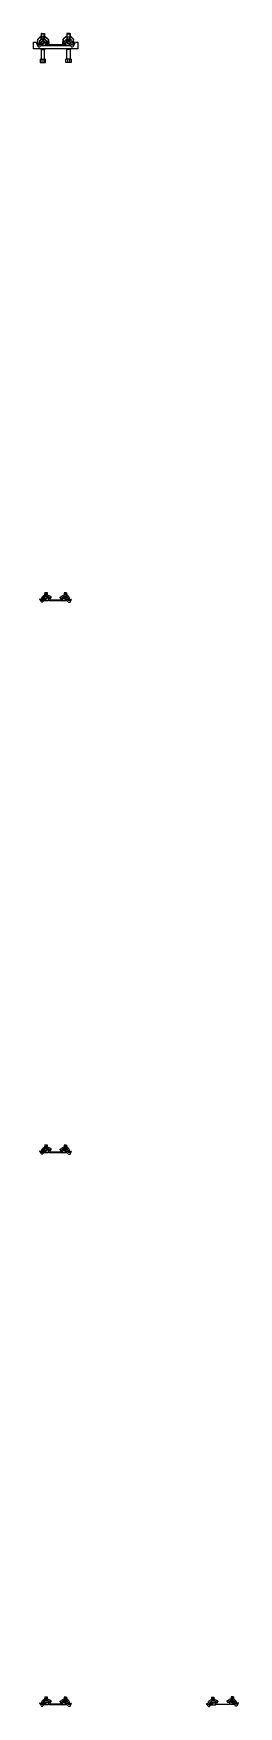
# Model space of a CAD drawing. Header units: metres. Extents: x -1 to 17, y -1 to 366.
# Drawn here: x -0.2 to 1.65, y 44.98 to 60.14 of the extents above; entities that cross this region are included whole.
import ezdxf

# ---------------------------------------------------------------- set-up
doc = ezdxf.new("R2010")
doc.units = ezdxf.units.M

# ---------------------------------------------------------------- blocks, each defined once
blk = doc.blocks.new('SSB_SSB-BEVESTIGING_DWARSLIGGER_VIGNOLERAIL_2-D')
for p, q in [((-0.144, 0.016), (-0.137, 0.015)), ((-0.131, -0.008), (-0.144, 0.015)), ((-0.129, 0.009), (-0.131, 0.011)), ((-0.108, 0.014), (-0.087, 0.014)), ((-0.105, 0.002), (-0.071, 0.002)), ((-0.067, 0.036), (-0.103, 0.036)), ((-0.102, 0.002), (-0.071, 0.002)), ((-0.101, 0.024), (-0.101, 0.014)), ((-0.099, 0.073), (-0.1, 0.052)), ((-0.099, 0.073), (-0.081, 0.054)), ((-0.099, 0.073), (-0.078, 0.073)), ((-0.098, 0.053), (-0.078, 0.073)), ((-0.097, 0.039), (-0.073, 0.039)), ((-0.093, 0.041), (-0.077, 0.041)), ((-0.084, 0.017), (-0.084, 0.024)), ((-0.083, 0.025), (-0.071, 0.025)), ((-0.078, 0.073), (-0.077, 0.054)), ((-0.071, 0.004), (-0.065, 0.004)), ((-0.071, 0.002), (-0.071, 0.004)), ((-0.065, 0.018), (-0.07, 0.024)), ((-0.065, 0.004), (-0.065, 0.017)), ((0.065, 0.015), (0.07, 0.021)), ((0.065, 0), (0.065, 0.014)), ((0.071, 0), (0.065, 0)), ((0.066, 0.033), (0.104, 0.033)), ((0.083, 0.021), (0.071, 0.021)), ((0.071, -0.002), (0.071, 0)), ((0.098, 0.036), (0.072, 0.036)), ((0.094, 0.038), (0.076, 0.038)), ((0.078, 0.07), (0.077, 0.051)), ((0.099, 0.07), (0.078, 0.07)), ((0.098, 0.05), (0.078, 0.07)), ((0.099, 0.07), (0.081, 0.052)), ((0.084, 0.013), (0.084, 0.02)), ((0.108, 0.01), (0.087, 0.01)), ((0.099, 0.07), (0.1, 0.049)), ((0.101, 0.02), (0.101, 0.01)), ((0.129, 0.006), (0.131, 0.008)), ((0.131, -0.011), (0.144, 0.012)), ((0.144, 0.012), (0.137, 0.012)), ((1.365, 0.012), (1.372, 0.012)), ((1.378, -0.011), (1.365, 0.012)), ((1.38, 0.006), (1.378, 0.008)), ((1.401, 0.01), (1.422, 0.01)), ((1.443, 0.033), (1.405, 0.033)), ((1.407, -0.002), (1.407, 0.01)), ((1.408, 0.02), (1.408, 0.01)), ((1.41, 0.07), (1.409, 0.049)), ((1.41, 0.07), (1.428, 0.052)), ((1.41, 0.07), (1.431, 0.07)), ((1.411, 0.05), (1.431, 0.07)), ((1.411, 0.036), (1.437, 0.036)), ((1.415, 0.038), (1.433, 0.038)), ((1.425, 0.013), (1.425, 0.02)), ((1.426, 0.021), (1.438, 0.021)), ((1.431, 0.07), (1.432, 0.051)), ((1.438, 0), (1.444, 0)), ((1.438, -0.002), (1.438, 0)), ((1.444, 0.015), (1.439, 0.021)), ((1.444, 0), (1.444, 0.014)), ((1.574, 0.018), (1.579, 0.024)), ((1.574, 0.004), (1.574, 0.017)), ((1.58, 0.004), (1.574, 0.004)), ((1.576, 0.036), (1.612, 0.036)), ((1.592, 0.025), (1.58, 0.025)), ((1.58, 0.002), (1.58, 0.004)), ((1.611, 0.002), (1.58, 0.002)), ((1.614, 0.002), (1.58, 0.002)), ((1.606, 0.039), (1.582, 0.039)), ((1.587, 0.073), (1.586, 0.054)), ((1.602, 0.041), (1.586, 0.041)), ((1.608, 0.073), (1.587, 0.073)), ((1.607, 0.053), (1.587, 0.073)), ((1.608, 0.073), (1.59, 0.054)), ((1.593, 0.017), (1.593, 0.024)), ((1.617, 0.014), (1.596, 0.014)), ((1.608, 0.073), (1.609, 0.052)), ((1.61, 0.024), (1.61, 0.014)), ((1.611, 0.002), (1.611, 0.014)), ((1.638, 0.009), (1.64, 0.011)), ((1.64, -0.008), (1.653, 0.015)), ((1.653, 0.016), (1.646, 0.015)), ((-0.114, -0.008), (-0.111, -0.002)), ((0.102, -0.002), (0.071, -0.002)), ((0.105, -0.002), (0.071, -0.002)), ((0.114, -0.011), (0.111, -0.005)), ((1.395, -0.011), (1.398, -0.005)), ((1.404, -0.002), (1.438, -0.002)), ((1.407, -0.002), (1.438, -0.002)), ((1.623, -0.008), (1.62, -0.002))]:
    blk.add_line(p, q)
at = {"flags": 128}
for points in [[(-0.129, 0.012, -0.343321), (-0.093, 0.054, -0.187344), (-0.061, 0.047)], [(0.129, 0.008, 0.343321), (0.094, 0.051, 0.187344), (0.061, 0.045)], [(1.38, 0.008, -0.343321), (1.415, 0.051, -0.187344), (1.448, 0.045)], [(1.638, 0.012, 0.343321), (1.602, 0.054, 0.187344), (1.57, 0.047)]]:
    blk.add_lwpolyline(points, format="xyb", dxfattribs=at)
for points in [[(-0.062, 0.002), (0.062, -0.002), (0.063, 0.004), (-0.062, 0.008)], [(1.571, 0.002), (1.447, -0.002), (1.446, 0.004), (1.571, 0.008)]]:
    blk.add_lwpolyline(points, close=True, dxfattribs=at)
at = {"extrusion": (0, 0, -1)}
for centre, radius, start, end in [((0.144, 0.015), 0.0005, 330.0001, 93.9705), ((0.138, 0.007), 0.008, 94.3346, 150.0042), ((0.086, 0.011), 0.0304, 0.6414, 54.4189), ((0.108, 0.006), 0.008, 27.9532, 90), ((0.105, -0.005), 0.007, 29.9993, 90), ((0.085, 0.011), 0.031, 53.8438, 123.2086), ((0.091, -0.41), 0.434, 89.0656, 90.9956), ((0.087, 0.017), 0.003, 180, 270), ((0.083, 0.024), 0.001, 360, 90), ((0.088, 0.008), 0.0347, 124.6977, 155.6715), ((0.086, 0.009), 0.0458, 123.7023, 138.3663), ((0.085, 0.009), 0.0448, 137.245, 154.1387), ((-0.047, 0.03), 0.0065, 295.3792, 124.3582), ((-0.051, 0.023), 0.0065, 209.5879, 27.6538), ((-0.061, 0.046), 0.026, 269.9861, 279.2897), ((-0.091, -0.413), 0.434, 85.9823, 87.1453), ((-0.065, 0.014), 0.0005, 0, 39.9975), ((-0.071, 0.021), 0.0005, 39.9967, 90), ((-0.097, 0.001), 0.0198, 92.0128, 163.7563), ((-0.123, 0.01), 0.008, 211.0549, 332.0468), ((-0.123, 0.008), 0.0065, 179.2121, 0.5368), ((-1.365, 0.012), 0.0005, 330.0001, 93.9705), ((-1.371, 0.004), 0.008, 94.3346, 150.0042), ((-1.423, 0.008), 0.0304, 0.0719, 53.8494), ((-1.401, 0.002), 0.008, 27.9532, 90), ((-1.424, 0.008), 0.031, 53.2743, 122.6391), ((-1.418, -0.413), 0.434, 89.0656, 90.9956), ((-1.422, 0.013), 0.003, 180, 270), ((-1.426, 0.02), 0.001, 360, 90), ((-1.421, 0.006), 0.0347, 124.1283, 155.102), ((-1.423, 0.006), 0.0458, 123.1328, 137.7968), ((-1.424, 0.006), 0.0448, 136.6756, 153.5692), ((-1.556, 0.033), 0.0065, 295.7316, 127.071), ((-1.56, 0.026), 0.0065, 209.0184, 27.0843), ((-1.57, 0.049), 0.026, 269.9861, 278.8637), ((-1.6, -0.41), 0.434, 85.9823, 87.1453), ((-1.574, 0.017), 0.0005, 0, 39.9975), ((-1.58, 0.024), 0.0005, 39.9967, 90), ((-1.606, 0.004), 0.0198, 92.0128, 163.7563), ((-1.632, 0.013), 0.008, 211.0549, 332.0468), ((-1.632, 0.012), 0.0065, 178.6426, 359.9674), ((-0.123, -0.007), 0.0095, 210, 330), ((-1.404, -0.009), 0.007, 29.9993, 90), ((-1.632, -0.003), 0.0095, 210, 330)]:
    blk.add_arc(centre, radius, start, end, dxfattribs=at)
for centre, radius, start, end in [((-0.123, 0.012), 0.0065, 178.6426, 359.9674), ((-0.123, 0.013), 0.008, 211.0549, 332.0468), ((-0.097, 0.004), 0.0198, 92.0128, 163.7563), ((-0.071, 0.024), 0.0005, 39.9967, 90), ((-0.091, -0.41), 0.434, 85.9823, 87.1453), ((-0.065, 0.017), 0.0005, 0, 39.9975), ((-0.061, 0.049), 0.026, 269.9861, 278.8637), ((-0.051, 0.026), 0.0065, 209.0184, 27.0843), ((-0.047, 0.033), 0.0065, 295.7316, 127.071), ((0.085, 0.006), 0.0448, 136.6756, 153.5692), ((0.086, 0.006), 0.0458, 123.1328, 137.7968), ((0.088, 0.006), 0.0347, 124.1283, 155.102), ((0.085, 0.008), 0.031, 53.2743, 122.6391), ((0.083, 0.02), 0.001, 360, 90), ((0.091, -0.413), 0.434, 89.0656, 90.9956), ((0.087, 0.013), 0.003, 180, 270), ((0.086, 0.008), 0.0304, 0.0719, 53.8494), ((0.108, 0.002), 0.008, 27.9532, 90), ((0.138, 0.004), 0.008, 94.3346, 150.0042), ((0.144, 0.012), 0.0005, 330.0001, 93.9705), ((1.386, 0.008), 0.0065, 179.2121, 0.5368), ((1.386, 0.01), 0.008, 211.0549, 332.0468), ((1.412, 0.001), 0.0198, 92.0128, 163.7563), ((1.438, 0.021), 0.0005, 39.9967, 90), ((1.418, -0.413), 0.434, 85.9823, 87.1453), ((1.444, 0.014), 0.0005, 0, 39.9975), ((1.448, 0.046), 0.026, 269.9861, 279.2897), ((1.458, 0.023), 0.0065, 209.5879, 27.6538), ((1.462, 0.03), 0.0065, 295.3792, 124.3582), ((1.594, 0.009), 0.0448, 137.245, 154.1387), ((1.595, 0.009), 0.0458, 123.7023, 138.3663), ((1.597, 0.008), 0.0347, 124.6977, 155.6715), ((1.594, 0.011), 0.031, 53.8438, 123.2086), ((1.592, 0.024), 0.001, 360, 90), ((1.6, -0.41), 0.434, 89.0656, 90.9956), ((1.596, 0.017), 0.003, 180, 270), ((1.595, 0.011), 0.0304, 0.6414, 54.4189), ((1.614, -0.005), 0.007, 29.9993, 90), ((1.617, 0.006), 0.008, 27.9532, 90), ((1.647, 0.007), 0.008, 94.3346, 150.0042), ((1.653, 0.015), 0.0005, 330.0001, 93.9705), ((-0.123, -0.003), 0.0095, 210, 330), ((0.105, -0.009), 0.007, 29.9993, 90), ((1.386, -0.007), 0.0095, 210, 330)]:
    blk.add_arc(centre, radius, start, end)
blk = doc.blocks.new('SSB_SSB-BEVESTIGING_DWARSLIGGER_VIGNOLERAIL_SCHUIFVIP-D')
for p, q in [((-0.144, 0.016), (-0.137, 0.015)), ((-0.131, -0.008), (-0.144, 0.015)), ((-0.129, 0.009), (-0.131, 0.011)), ((-0.108, 0.014), (-0.087, 0.014)), ((-0.105, 0.002), (-0.071, 0.002)), ((-0.067, 0.036), (-0.103, 0.036)), ((-0.102, 0.002), (-0.102, 0.014)), ((-0.102, 0.002), (-0.071, 0.002)), ((-0.101, 0.024), (-0.101, 0.014)), ((-0.099, 0.073), (-0.1, 0.052)), ((-0.099, 0.073), (-0.081, 0.054)), ((-0.099, 0.073), (-0.078, 0.073)), ((-0.098, 0.053), (-0.078, 0.073)), ((-0.097, 0.039), (-0.073, 0.039)), ((-0.093, 0.041), (-0.077, 0.041)), ((-0.084, 0.017), (-0.084, 0.024)), ((-0.083, 0.025), (-0.071, 0.025)), ((-0.078, 0.073), (-0.077, 0.054)), ((-0.071, 0.004), (-0.065, 0.004)), ((-0.071, 0.002), (-0.071, 0.004)), ((-0.065, 0.018), (-0.07, 0.024)), ((-0.065, 0.004), (-0.065, 0.017)), ((0.065, 0.015), (0.07, 0.021)), ((0.065, 0), (0.065, 0.014)), ((0.071, 0), (0.065, 0)), ((0.066, 0.033), (0.104, 0.033)), ((0.083, 0.021), (0.071, 0.021)), ((0.071, -0.002), (0.071, 0)), ((0.098, 0.036), (0.072, 0.036)), ((0.094, 0.038), (0.076, 0.038)), ((0.078, 0.07), (0.077, 0.051)), ((0.099, 0.07), (0.078, 0.07)), ((0.098, 0.05), (0.078, 0.07)), ((0.099, 0.07), (0.081, 0.052)), ((0.084, 0.013), (0.084, 0.02)), ((0.108, 0.01), (0.087, 0.01)), ((0.099, 0.07), (0.1, 0.049)), ((0.101, 0.02), (0.101, 0.01)), ((0.102, -0.002), (0.102, 0.01)), ((0.129, 0.006), (0.131, 0.008)), ((0.131, -0.011), (0.144, 0.012)), ((0.144, 0.012), (0.137, 0.012)), ((-0.114, -0.008), (-0.111, -0.002)), ((0.102, -0.002), (0.071, -0.002)), ((0.105, -0.002), (0.071, -0.002)), ((0.114, -0.011), (0.111, -0.005))]:
    blk.add_line(p, q)
at = {"flags": 128}
for points in [[(-0.129, 0.012, -0.343321), (-0.093, 0.054, -0.187344), (-0.061, 0.047)], [(0.129, 0.008, 0.343321), (0.094, 0.051, 0.187344), (0.061, 0.045)]]:
    blk.add_lwpolyline(points, format="xyb", dxfattribs=at)
blk.add_lwpolyline([(-0.062, 0.002), (0.062, -0.002), (0.063, 0.004), (-0.062, 0.008)], close=True, dxfattribs=at)
at = {"extrusion": (0, 0, -1)}
for centre, radius, start, end in [((0.144, 0.015), 0.0005, 330.0001, 93.9705), ((0.138, 0.007), 0.008, 94.3346, 150.0042), ((0.086, 0.011), 0.0304, 0.6414, 54.4189), ((0.108, 0.006), 0.008, 27.9532, 90), ((0.105, -0.005), 0.007, 29.9993, 90), ((0.085, 0.011), 0.031, 53.8438, 123.2086), ((0.091, -0.41), 0.434, 89.0656, 90.9956), ((0.087, 0.017), 0.003, 180, 270), ((0.083, 0.024), 0.001, 360, 90), ((0.088, 0.008), 0.0347, 124.6977, 155.6715), ((0.086, 0.009), 0.0458, 123.7023, 138.3663), ((0.085, 0.009), 0.0448, 137.245, 154.1387), ((-0.047, 0.03), 0.0065, 295.3792, 124.3582), ((-0.051, 0.023), 0.0065, 209.5879, 27.6538), ((-0.061, 0.046), 0.026, 269.9861, 279.2897), ((-0.091, -0.413), 0.434, 85.9823, 87.1453), ((-0.065, 0.014), 0.0005, 0, 39.9975), ((-0.071, 0.021), 0.0005, 39.9967, 90), ((-0.097, 0.001), 0.0198, 92.0128, 163.7563), ((-0.123, 0.01), 0.008, 211.0549, 332.0468), ((-0.123, 0.008), 0.0065, 179.2121, 0.5368), ((-0.123, -0.007), 0.0095, 210, 330)]:
    blk.add_arc(centre, radius, start, end, dxfattribs=at)
for centre, radius, start, end in [((-0.123, 0.012), 0.0065, 178.6426, 359.9674), ((-0.123, 0.013), 0.008, 211.0549, 332.0468), ((-0.097, 0.004), 0.0198, 92.0128, 163.7563), ((-0.071, 0.024), 0.0005, 39.9967, 90), ((-0.091, -0.41), 0.434, 85.9823, 87.1453), ((-0.065, 0.017), 0.0005, 0, 39.9975), ((-0.061, 0.049), 0.026, 269.9861, 278.8637), ((-0.051, 0.026), 0.0065, 209.0184, 27.0843), ((-0.047, 0.033), 0.0065, 295.7316, 127.071), ((0.085, 0.006), 0.0448, 136.6756, 153.5692), ((0.086, 0.006), 0.0458, 123.1328, 137.7968), ((0.088, 0.006), 0.0347, 124.1283, 155.102), ((0.085, 0.008), 0.031, 53.2743, 122.6391), ((0.083, 0.02), 0.001, 360, 90), ((0.091, -0.413), 0.434, 89.0656, 90.9956), ((0.087, 0.013), 0.003, 180, 270), ((0.086, 0.008), 0.0304, 0.0719, 53.8494), ((0.108, 0.002), 0.008, 27.9532, 90), ((0.138, 0.004), 0.008, 94.3346, 150.0042), ((0.144, 0.012), 0.0005, 330.0001, 93.9705), ((-0.123, -0.003), 0.0095, 210, 330), ((0.105, -0.009), 0.007, 29.9993, 90)]:
    blk.add_arc(centre, radius, start, end)
blk = doc.blocks.new('SSB_SSB-BEVESTIGING_DWARSLIGGER_VIGNOLERAIL_VASTEVIP-D')
for p, q in [((-0.144, 0.016), (-0.137, 0.015)), ((-0.131, -0.008), (-0.144, 0.015)), ((-0.129, 0.009), (-0.131, 0.011)), ((-0.108, 0.014), (-0.087, 0.014)), ((-0.105, 0.002), (-0.071, 0.002)), ((-0.067, 0.036), (-0.103, 0.036)), ((-0.102, 0.002), (-0.071, 0.002)), ((-0.101, 0.024), (-0.101, 0.014)), ((-0.099, 0.073), (-0.1, 0.052)), ((-0.099, 0.073), (-0.081, 0.054)), ((-0.099, 0.073), (-0.078, 0.073)), ((-0.098, 0.053), (-0.078, 0.073)), ((-0.097, 0.039), (-0.073, 0.039)), ((-0.093, 0.041), (-0.077, 0.041)), ((-0.084, 0.017), (-0.084, 0.024)), ((-0.083, 0.025), (-0.071, 0.025)), ((-0.078, 0.073), (-0.077, 0.054)), ((-0.071, 0.004), (-0.065, 0.004)), ((-0.071, 0.002), (-0.071, 0.004)), ((-0.065, 0.018), (-0.07, 0.024)), ((-0.065, 0.004), (-0.065, 0.017)), ((0.065, 0.015), (0.07, 0.021)), ((0.065, 0), (0.065, 0.014)), ((0.071, 0), (0.065, 0)), ((0.066, 0.033), (0.104, 0.033)), ((0.083, 0.021), (0.071, 0.021)), ((0.071, -0.002), (0.071, 0)), ((0.098, 0.036), (0.072, 0.036)), ((0.094, 0.038), (0.076, 0.038)), ((0.078, 0.07), (0.077, 0.051)), ((0.099, 0.07), (0.078, 0.07)), ((0.098, 0.05), (0.078, 0.07)), ((0.099, 0.07), (0.081, 0.052)), ((0.084, 0.013), (0.084, 0.02)), ((0.108, 0.01), (0.087, 0.01)), ((0.099, 0.07), (0.1, 0.049)), ((0.101, 0.02), (0.101, 0.01)), ((0.129, 0.006), (0.131, 0.008)), ((0.131, -0.011), (0.144, 0.012)), ((0.144, 0.012), (0.137, 0.012)), ((-0.114, -0.008), (-0.111, -0.002)), ((0.102, -0.002), (0.071, -0.002)), ((0.105, -0.002), (0.071, -0.002)), ((0.114, -0.011), (0.111, -0.005))]:
    blk.add_line(p, q)
at = {"flags": 128}
for points in [[(-0.129, 0.012, -0.343321), (-0.093, 0.054, -0.187344), (-0.061, 0.047)], [(0.129, 0.008, 0.343321), (0.094, 0.051, 0.187344), (0.061, 0.045)]]:
    blk.add_lwpolyline(points, format="xyb", dxfattribs=at)
blk.add_lwpolyline([(-0.062, 0.002), (0.062, -0.002), (0.063, 0.004), (-0.062, 0.008)], close=True, dxfattribs=at)
at = {"extrusion": (0, 0, -1)}
for centre, radius, start, end in [((0.144, 0.015), 0.0005, 330.0001, 93.9705), ((0.138, 0.007), 0.008, 94.3346, 150.0042), ((0.086, 0.011), 0.0304, 0.6414, 54.4189), ((0.108, 0.006), 0.008, 27.9532, 90), ((0.105, -0.005), 0.007, 29.9993, 90), ((0.085, 0.011), 0.031, 53.8438, 123.2086), ((0.091, -0.41), 0.434, 89.0656, 90.9956), ((0.087, 0.017), 0.003, 180, 270), ((0.083, 0.024), 0.001, 360, 90), ((0.088, 0.008), 0.0347, 124.6977, 155.6715), ((0.086, 0.009), 0.0458, 123.7023, 138.3663), ((0.085, 0.009), 0.0448, 137.245, 154.1387), ((-0.047, 0.03), 0.0065, 295.3792, 124.3582), ((-0.051, 0.023), 0.0065, 209.5879, 27.6538), ((-0.061, 0.046), 0.026, 269.9861, 279.2897), ((-0.091, -0.413), 0.434, 85.9823, 87.1453), ((-0.065, 0.014), 0.0005, 0, 39.9975), ((-0.071, 0.021), 0.0005, 39.9967, 90), ((-0.097, 0.001), 0.0198, 92.0128, 163.7563), ((-0.123, 0.01), 0.008, 211.0549, 332.0468), ((-0.123, 0.008), 0.0065, 179.2121, 0.5368), ((-0.123, -0.007), 0.0095, 210, 330)]:
    blk.add_arc(centre, radius, start, end, dxfattribs=at)
for centre, radius, start, end in [((-0.123, 0.012), 0.0065, 178.6426, 359.9674), ((-0.123, 0.013), 0.008, 211.0549, 332.0468), ((-0.097, 0.004), 0.0198, 92.0128, 163.7563), ((-0.071, 0.024), 0.0005, 39.9967, 90), ((-0.091, -0.41), 0.434, 85.9823, 87.1453), ((-0.065, 0.017), 0.0005, 0, 39.9975), ((-0.061, 0.049), 0.026, 269.9861, 278.8637), ((-0.051, 0.026), 0.0065, 209.0184, 27.0843), ((-0.047, 0.033), 0.0065, 295.7316, 127.071), ((0.085, 0.006), 0.0448, 136.6756, 153.5692), ((0.086, 0.006), 0.0458, 123.1328, 137.7968), ((0.088, 0.006), 0.0347, 124.1283, 155.102), ((0.085, 0.008), 0.031, 53.2743, 122.6391), ((0.083, 0.02), 0.001, 360, 90), ((0.091, -0.413), 0.434, 89.0656, 90.9956), ((0.087, 0.013), 0.003, 180, 270), ((0.086, 0.008), 0.0304, 0.0719, 53.8494), ((0.108, 0.002), 0.008, 27.9532, 90), ((0.138, 0.004), 0.008, 94.3346, 150.0042), ((0.144, 0.012), 0.0005, 330.0001, 93.9705), ((-0.123, -0.003), 0.0095, 210, 330), ((0.105, -0.009), 0.007, 29.9993, 90)]:
    blk.add_arc(centre, radius, start, end)
blk = doc.blocks.new('SSB_SSB-BEVESTIGING_KUNSTSTOFPLAAT_1-D')
for p, q in [((-0.2, 0), (-0.2, 0.06)), ((-0.2, 0.06), (-0.18, 0.06)), ((0.2, 0), (-0.2, 0)), ((-0.18, 0.06), (-0.157, 0.02)), ((-0.17, 0.043), (-0.163, 0.043)), ((-0.166, 0.044), (-0.162, 0.082)), ((-0.165, 0.043), (-0.166, 0.044)), ((-0.163, 0.043), (-0.16, 0.082)), ((-0.16, 0.086), (-0.13, 0.117)), ((-0.158, 0.085), (-0.13, 0.113)), ((-0.156, 0.037), (-0.157, 0.039)), ((-0.141, 0.02), (-0.137, 0.026)), ((-0.137, 0.085), (-0.135, 0.087)), ((-0.137, 0.085), (-0.137, 0.073)), ((-0.135, 0.042), (-0.113, 0.042)), ((-0.133, 0), (-0.133, -0.006)), ((-0.132, 0.087), (-0.099, 0.087)), ((-0.131, 0.029), (-0.128, 0.029)), ((-0.131, 0.029), (0.131, 0.029)), ((-0.13, 0.137), (-0.13, 0.117)), ((-0.13, 0.091), (-0.13, 0.113)), ((-0.128, 0.091), (-0.13, 0.091)), ((-0.129, 0.138), (-0.103, 0.138)), ((-0.128, 0.135), (-0.128, 0.091)), ((-0.126, 0.109), (-0.128, 0.107)), ((-0.104, 0.107), (-0.128, 0.107)), ((-0.128, 0.107), (-0.128, 0.087)), ((-0.128, 0.051), (-0.128, 0.042)), ((-0.128, 0.029), (-0.128, 0.042)), ((-0.128, 0.029), (-0.128, 0.042)), ((-0.127, 0.085), (-0.127, 0.079)), ((-0.127, 0.065), (-0.097, 0.065)), ((-0.106, 0.136), (-0.126, 0.136)), ((-0.106, 0.109), (-0.126, 0.109)), ((-0.126, 0.109), (-0.126, 0.087)), ((-0.126, 0.052), (-0.126, 0.042)), ((-0.121, 0.067), (-0.102, 0.067)), ((-0.11, 0.045), (-0.11, 0.052)), ((-0.109, 0.053), (-0.097, 0.053)), ((-0.106, 0.087), (-0.106, 0.109)), ((-0.104, 0.107), (-0.106, 0.109)), ((-0.105, 0.085), (-0.105, 0.081)), ((-0.104, 0.091), (-0.104, 0.136)), ((-0.104, 0.087), (-0.104, 0.107)), ((-0.101, 0.091), (-0.104, 0.091)), ((-0.101, 0.137), (-0.101, 0.117)), ((-0.101, 0.114), (-0.101, 0.091)), ((-0.1, 0.114), (-0.068, 0.085)), ((-0.098, 0.115), (-0.067, 0.086)), ((-0.098, 0), (-0.098, -0.006)), ((-0.091, 0.046), (-0.097, 0.052)), ((-0.097, 0.032), (-0.091, 0.032)), ((-0.097, 0.029), (-0.097, 0.032)), ((-0.094, 0.085), (-0.096, 0.087)), ((-0.094, 0.085), (-0.094, 0.078)), ((-0.061, 0.046), (-0.091, 0.043)), ((-0.091, 0.032), (-0.091, 0.045)), ((-0.067, 0.082), (-0.063, 0.046)), ((-0.064, 0.082), (-0.061, 0.046)), ((0.064, 0.082), (0.061, 0.046)), ((0.061, 0.046), (0.091, 0.043)), ((0.067, 0.082), (0.063, 0.046)), ((0.098, 0.115), (0.067, 0.086)), ((0.1, 0.114), (0.068, 0.085)), ((0.091, 0.046), (0.097, 0.052)), ((0.091, 0.032), (0.091, 0.045)), ((0.097, 0.032), (0.091, 0.032)), ((0.094, 0.085), (0.096, 0.087)), ((0.094, 0.085), (0.094, 0.078)), ((0.127, 0.065), (0.097, 0.065)), ((0.109, 0.053), (0.097, 0.053)), ((0.097, 0.029), (0.097, 0.032)), ((0.098, 0), (0.098, -0.006)), ((0.132, 0.087), (0.099, 0.087)), ((0.101, 0.137), (0.101, 0.117)), ((0.101, 0.114), (0.101, 0.091)), ((0.101, 0.091), (0.104, 0.091)), ((0.121, 0.067), (0.102, 0.067)), ((0.129, 0.138), (0.103, 0.138)), ((0.104, 0.091), (0.104, 0.136)), ((0.104, 0.107), (0.106, 0.109)), ((0.104, 0.107), (0.128, 0.107)), ((0.104, 0.087), (0.104, 0.107)), ((0.105, 0.085), (0.105, 0.081)), ((0.106, 0.136), (0.126, 0.136)), ((0.106, 0.109), (0.126, 0.109)), ((0.106, 0.087), (0.106, 0.109)), ((0.11, 0.045), (0.11, 0.052)), ((0.135, 0.042), (0.113, 0.042)), ((0.126, 0.109), (0.128, 0.107)), ((0.126, 0.109), (0.126, 0.087)), ((0.126, 0.052), (0.126, 0.042)), ((0.127, 0.085), (0.127, 0.079)), ((0.128, 0.135), (0.128, 0.091)), ((0.128, 0.107), (0.128, 0.087)), ((0.128, 0.091), (0.13, 0.091)), ((0.128, 0.051), (0.128, 0.042)), ((0.128, 0.029), (0.128, 0.042)), ((0.128, 0.029), (0.128, 0.042)), ((0.131, 0.029), (0.128, 0.029)), ((0.13, 0.137), (0.13, 0.117)), ((0.16, 0.086), (0.13, 0.117)), ((0.13, 0.091), (0.13, 0.113)), ((0.158, 0.085), (0.13, 0.113)), ((0.133, 0), (0.133, -0.006)), ((0.137, 0.085), (0.135, 0.087)), ((0.137, 0.085), (0.137, 0.073)), ((0.137, 0.026), (0.141, 0.02)), ((0.156, 0.037), (0.157, 0.039)), ((0.157, 0.02), (0.18, 0.06)), ((0.163, 0.043), (0.16, 0.082)), ((0.166, 0.044), (0.162, 0.082)), ((0.17, 0.043), (0.163, 0.043)), ((0.165, 0.043), (0.166, 0.044)), ((0.18, 0.06), (0.2, 0.06)), ((0.2, 0.06), (0.2, 0)), ((-0.141, -0.095), (-0.141, -0.125)), ((-0.141, -0.095), (-0.091, -0.095)), ((-0.141, -0.125), (-0.091, -0.125)), ((-0.133, -0.006), (-0.13, -0.007)), ((-0.133, -0.006), (-0.098, -0.006)), ((-0.13, -0.007), (-0.13, -0.095)), ((-0.13, -0.007), (-0.101, -0.007)), ((-0.124, -0.095), (-0.124, -0.125)), ((-0.107, -0.095), (-0.107, -0.125)), ((-0.098, -0.006), (-0.101, -0.007)), ((-0.101, -0.095), (-0.101, -0.007)), ((-0.091, -0.125), (-0.091, -0.095)), ((0.091, -0.125), (0.091, -0.095)), ((0.141, -0.095), (0.091, -0.095)), ((0.141, -0.125), (0.091, -0.125)), ((0.098, -0.006), (0.101, -0.007)), ((0.133, -0.006), (0.098, -0.006)), ((0.101, -0.095), (0.101, -0.007)), ((0.13, -0.007), (0.101, -0.007)), ((0.107, -0.095), (0.107, -0.125)), ((0.124, -0.095), (0.124, -0.125)), ((0.133, -0.006), (0.13, -0.007)), ((0.13, -0.007), (0.13, -0.095)), ((0.141, -0.095), (0.141, -0.125))]:
    blk.add_line(p, q)
at = {"flags": 128}
for points in [[(-0.156, 0.04, 0.999984), (-0.143, 0.039, -0.80348), (-0.083, 0.049, 1), (-0.071, 0.054, 0.803478), (-0.156, 0.04)], [(0.156, 0.04, -0.999984), (0.143, 0.039, 0.80348), (0.083, 0.049, -1), (0.071, 0.054, -0.803478), (0.156, 0.04)]]:
    blk.add_lwpolyline(points, format="xyb", dxfattribs=at)
blk.add_lwpolyline([(-0.09, 0.029), (0.09, 0.029), (0.09, 0.035), (-0.09, 0.035)], close=True, dxfattribs=at)
at = {"extrusion": (0, 0, -1)}
for centre, radius, start, end in [((0.17, 0.043), 0.0005, 330.0001, 93.9705), ((0.164, 0.035), 0.008, 94.3346, 150.0042), ((0.135, 0.034), 0.008, 27.9532, 90), ((0.131, 0.022), 0.007, 30, 90), ((0.133, 0.077), 0.0104, 78.4865, 125.1016), ((0.127, 0.136), 0.001, 358.1678, 178.1678), ((0.118, -0.383), 0.447, 88.7984, 92.7789), ((0.118, -0.383), 0.434, 89.0656, 90.9956), ((0.116, 0.1), 0.0329, 255.0457, 277.387), ((0.113, 0.045), 0.003, 180, 270), ((0.109, 0.052), 0.001, 360, 90), ((0.105, 0.136), 0.001, 359.988, 180), ((0.099, 0.077), 0.0104, 54.9829, 101.7565), ((0.103, 0.137), 0.0015, 90, 180), ((0.101, 0.113), 0.00401, 92.1716, 134.4033), ((0.101, 0.113), 0.00151, 95.771, 134.4033), ((0.074, 0.061), 0.0065, 49.5869, 248.0791), ((0.072, 0.081), 0.005, 135, 173.757), ((0.072, 0.081), 0.0075, 135, 173.757), ((-0.087, 0.077), 0.026, 269.9861, 277.43), ((-0.118, -0.383), 0.434, 85.9823, 87.1095), ((-0.092, 0.045), 0.0005, 0, 39.9975), ((-0.097, 0.052), 0.0005, 39.9967, 90), ((-0.116, 0.054), 0.0329, 70.5282, 109.4718), ((-0.124, 0.032), 0.0195, 91.0191, 162.7626), ((-0.129, 0.137), 0.0015, 90, 180), ((-0.131, 0.022), 0.007, 90, 150), ((-0.149, 0.041), 0.008, 211.0549, 332.0468), ((-0.155, 0.081), 0.005, 135, 175.0066), ((-0.155, 0.081), 0.0075, 135, 175.0066)]:
    blk.add_arc(centre, radius, start, end, dxfattribs=at)
at = {"ltscale": 100, "extrusion": (0, 0, -1)}
blk.add_arc((0.165, 0.035), 0.0089, 92.0822, 144.3559, dxfattribs=at)
for centre, radius, start, end in [((-0.155, 0.081), 0.0075, 135, 175.0066), ((-0.155, 0.081), 0.005, 135, 175.0066), ((-0.149, 0.025), 0.0095, 210, 330), ((-0.149, 0.041), 0.008, 211.0549, 332.0468), ((-0.124, 0.032), 0.0195, 91.0191, 162.7626), ((-0.129, 0.137), 0.0015, 90, 180), ((-0.116, 0.054), 0.0329, 70.5282, 109.4718), ((-0.097, 0.052), 0.0005, 39.9967, 90), ((-0.118, -0.383), 0.434, 85.9823, 87.1095), ((-0.092, 0.045), 0.0005, 0, 39.9975), ((-0.087, 0.077), 0.026, 269.9861, 277.43), ((0.072, 0.081), 0.0075, 135, 173.757), ((0.072, 0.081), 0.005, 135, 173.757), ((0.074, 0.061), 0.0065, 49.5869, 248.0791), ((0.099, 0.077), 0.0104, 54.9829, 101.7565), ((0.118, -0.383), 0.447, 88.7984, 92.7789), ((0.101, 0.113), 0.00401, 92.1716, 134.4033), ((0.101, 0.113), 0.00151, 95.771, 134.4033), ((0.103, 0.137), 0.0015, 90, 180), ((0.105, 0.136), 0.001, 359.988, 180), ((0.116, 0.1), 0.0329, 255.0457, 277.387), ((0.109, 0.052), 0.001, 360, 90), ((0.118, -0.383), 0.434, 89.0656, 90.9956), ((0.113, 0.045), 0.003, 180, 270), ((0.127, 0.136), 0.001, 358.1678, 178.1678), ((0.133, 0.077), 0.0104, 78.4865, 125.1016), ((0.135, 0.034), 0.008, 27.9532, 90), ((0.149, 0.025), 0.0095, 210, 330), ((0.164, 0.035), 0.008, 94.3346, 150.0042), ((0.17, 0.043), 0.0005, 330.0001, 93.9705)]:
    blk.add_arc(centre, radius, start, end)
at = {"ltscale": 100}
blk.add_arc((0.165, 0.035), 0.0089, 92.0822, 144.3559, dxfattribs=at)

msp = doc.modelspace()

# ---------------------------------------------------------------- block references
for name, p in [('SSB_SSB-BEVESTIGING_KUNSTSTOFPLAAT_1-D', (0, 60)), ('SSB_SSB-BEVESTIGING_DWARSLIGGER_VIGNOLERAIL_VASTEVIP-D', (0, 55)), ('SSB_SSB-BEVESTIGING_DWARSLIGGER_VIGNOLERAIL_SCHUIFVIP-D', (0, 50)), ('SSB_SSB-BEVESTIGING_DWARSLIGGER_VIGNOLERAIL_2-D', (0, 45))]:
    msp.add_blockref(name, p)

doc.saveas('drawing.dxf')
